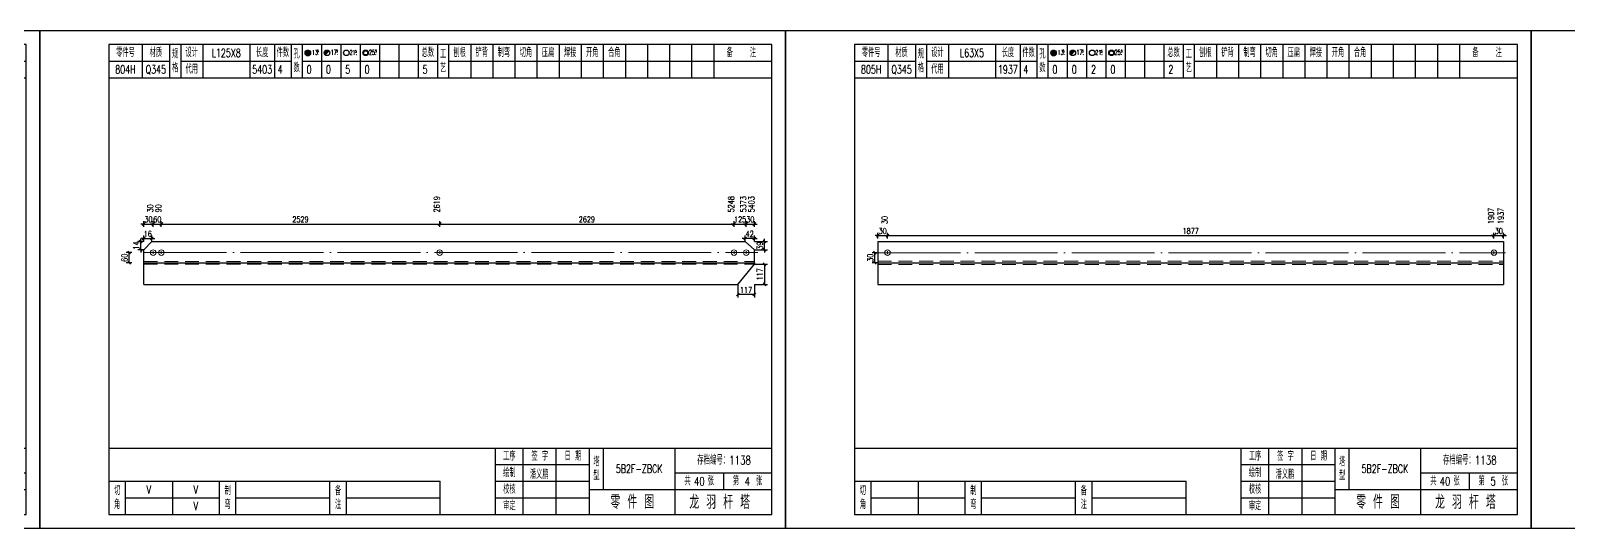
# Model space of a CAD drawing. Header units: millimetres. Extents: x 0 to 30240, y -10896 to -1348.
# Drawn here: x 807 to 1363, y -6040 to -5860 of the extents above; entities that cross this region are included whole.
import ezdxf
from ezdxf.enums import TextEntityAlignment as Align

# ---------------------------------------------------------------- set-up
doc = ezdxf.new("R2010")
doc.units = ezdxf.units.MM
doc.header["$LTSCALE"] = 20
doc.header["$PDMODE"] = 1
doc.linetypes.add('DASHDOT2X', pattern=[1.75, 1.5, -0.125, 0, -0.125])
doc.linetypes.add('HIDDEN', pattern=[0.375, 0.25, -0.125])
for name, color, linetype, lineweight in [('1', 7, 'Continuous', 25), ('11', 3, 'Continuous', 13), ('2', 1, 'HIDDEN', 13), ('5', 1, 'Continuous', 13), ('7', 2, 'DASHDOT2X', 13)]:
    doc.layers.add(name, color=color, linetype=linetype, lineweight=lineweight)
doc.styles.get("Standard").update_dxf_attribs({"font": 'simplex', "width": 0.7, "bigfont": 'gbhzfs.shx'})
doc.styles.add('SYMBOL_TXT', font='txt.shx', dxfattribs={"width": 0.6})
doc.styles.add('TITLE_TXT', font='simplex.shx', dxfattribs={"width": 0.75, "height": 2.5, "bigfont": 'gbhzfs.shx'})
doc.dimstyles.get("Standard").update_dxf_attribs({"dimtxt": 2.1, "dimasz": 1, "dimexe": 1.05, "dimexo": 0, "dimgap": 0.63, "dimtad": 1, "dimzin": 0, "dimdsep": 46, "dimtxsty": 'standard', "dimblk": 'OBLIQUE', "dimblk1": 'OBLIQUE', "dimblk2": 'OBLIQUE', "dimcen": 0.09, "dimadec": 0, "dimazin": 0, "dimtfac": 1, "dimtdec": 1, "dimtix": 1, "dimtmove": 0, "dimatfit": 3, "dimfxl": 0, "dimtolj": 1, "dimtzin": 0, "dimarcsym": 0})
pattern_1 = [(0, (-3, 0), (0, 0.0125), [])]

# ---------------------------------------------------------------- blocks, each defined once
blk = doc.blocks.new('M12_HOLE')
h = blk.add_hatch()
h.set_pattern_fill('LINE', scale=0.1, style=0)
h.set_pattern_definition(pattern_1)
h.paths.add_polyline_path([(-5, 0, 1), (-1, 0, 1)])
at = {"color": 7}
blk.add_circle((-3, 0), 2, dxfattribs=at)
at = {"color": 7, "attachment_point": 1, "style": 'SYMBOL_TXT'}
for s, insert, char_height, width in [('13\\f??|b0|i0|c0|p54;.', (-0.1, 2.1), 3.5, 5.707), ('5', (3.7, 2.3), 1.8, 2.931)]:
    blk.add_mtext(s, dxfattribs=dict(at, insert=insert, char_height=char_height, width=width))
blk = doc.blocks.new('M16_HOLE')
h = blk.add_hatch()
h.set_pattern_fill('LINE', scale=0.1, style=0)
h.set_pattern_definition(pattern_1)
h.paths.add_polyline_path([(-1.6, 1.4, 0.668179), (-5, 0, 0.198912), (-4.4, -1.4)])
at = {"color": 7}
blk.add_circle((-3, 0), 2, dxfattribs=at)
at = {"color": 7, "attachment_point": 1, "style": 'SYMBOL_TXT'}
for s, insert, char_height, width in [('17.', (-0.4, 2.1), 3.5, 6.316), ('5', (3.6, 2.3), 1.8, 1.822)]:
    blk.add_mtext(s, dxfattribs=dict(at, insert=insert, char_height=char_height, width=width))
blk = doc.blocks.new('M20_HOLE')
at = {"color": 7}
blk.add_circle((-3, 0), 2, dxfattribs=at)
at = {"color": 7, "attachment_point": 1, "style": 'SYMBOL_TXT'}
for s, insert, char_height, width in [('21.', (-0.7, 2), 3.5, 6.074), ('5', (3.3, 2), 1.8, 1.458)]:
    blk.add_mtext(s, dxfattribs=dict(at, insert=insert, char_height=char_height, width=width))
blk = doc.blocks.new('M24_HOLE')
at = {"color": 7}
for radius in [2, 1.5]:
    blk.add_circle((-3, 0), radius, dxfattribs=at)
at = {"color": 7, "attachment_point": 1, "style": 'SYMBOL_TXT'}
for s, insert, char_height, width in [('25.', (-0.7, 2.1), 3.5, 2.429), ('5', (3.9, 2.3), 1.8, 1.944)]:
    blk.add_mtext(s, dxfattribs=dict(at, insert=insert, char_height=char_height, width=width))
blk = doc.blocks.new('JgCard')
for p, q in [((270, 180), (0, 180)), ((0, 180), (0, 0)), ((270, 0), (270, 180)), ((265, 175), (25, 175)), ((25, 175), (25, 5)), ((37, 175), (37, 163)), ((47, 175), (47, 163)), ((51, 175), (51, 163)), ((59, 175), (59, 163)), ((76, 175), (76, 163)), ((85, 175), (85, 163)), ((91, 175), (91, 163)), ((95, 175), (95, 163)), ((102, 175), (102, 163)), ((109, 175), (109, 163)), ((116, 175), (116, 163)), ((123, 175), (123, 163)), ((130, 175), (130, 163)), ((137, 175), (137, 163)), ((144, 175), (144, 163)), ((148, 175), (148, 163)), ((156, 175), (156, 163)), ((164, 175), (164, 163)), ((172, 175), (172, 163)), ((180, 175), (180, 163)), ((188, 175), (188, 163)), ((196, 175), (196, 163)), ((204, 175), (204, 163)), ((212, 175), (212, 163)), ((220, 175), (220, 163)), ((228, 175), (228, 163)), ((236, 175), (236, 163)), ((244, 175), (244, 163)), ((265, 5), (265, 175)), ((25, 169), (47, 169)), ((51, 169), (91, 169)), ((95, 169), (144, 169)), ((148, 169), (265, 169)), ((25, 163), (265, 163)), ((25, 29), (265, 29)), ((165, 5), (165, 29)), ((175, 5), (175, 29)), ((187, 5), (187, 29)), ((199, 5), (199, 29)), ((204, 29), (204, 14)), ((230, 5), (230, 29)), ((165, 23), (199, 23)), ((25, 17), (145, 17)), ((31, 5), (31, 17)), ((48, 17), (48, 5)), ((65, 5), (65, 17)), ((71, 5), (71, 17)), ((105, 5), (105, 17)), ((111, 5), (111, 17)), ((145, 5), (145, 17)), ((165, 17), (199, 17)), ((230, 20), (265, 20)), ((247.5, 20), (247.5, 14)), ((199, 14), (265, 14)), ((31, 11), (65, 11)), ((71, 11), (105, 11)), ((111, 11), (145, 11)), ((165, 11), (199, 11)), ((0, 0), (270, 0)), ((25, 5), (265, 5))]:
    blk.add_line(p, q)
blk.add_lwpolyline([(96.03, 171.99, -1), (98.03, 171.99, -1)], format="xyb", close=True)
blk.add_point((145, 96))
at = {"xscale": 0.5, "yscale": 0.5, "zscale": 0.5}
for name, p in [('M12_HOLE', (98.53, 171.99)), ('M16_HOLE', (105.5, 172)), ('M20_HOLE', (112.5, 172)), ('M24_HOLE', (119.5, 172))]:
    blk.add_blockref(name, p, dxfattribs=at)
at = {"style": 'TITLE_TXT', "width": 0.75}
for s, height, p in [('存档编号：1138', 3.076, (238.02, 23.07)), ('潘义鹏', 3, (177.45, 17.91)), ('龙 羽 杆 塔', 5, (235.17, 6.97))]:
    blk.add_text(s, height=height, dxfattribs=at).set_placement(p)
at = {"attachment_point": 5, "style": 'TITLE_TXT'}
for s, insert, char_height, width in [('零件号', (31, 172), 3, 15), ('材质', (42, 172), 3, 8), ('设计', (55, 172), 3, 8), ('长度', (80.5, 172), 3, 8), ('件数', (88, 172), 3, 6), ('总数', (140.5, 172), 3, 7), ('工\\P艺', (146, 169), 3, 4), ('刨根', (152, 172), 3, 8), ('铲背', (160, 172), 3, 8), ('制弯', (168, 172), 3, 8), ('切角', (176, 172), 3, 8), ('压扁', (184, 172), 3, 8), ('焊接', (192, 172), 3, 8), ('开角', (200, 172), 3, 8), ('合角', (208, 172), 3, 8), ('备    注', (254, 172), 3, 22), ('规格', (49, 169), 3, 4), ('代用', (55, 166), 3, 8), ('孔数', (93, 169), 3, 4), ('工序', (170, 26), 3, 10), ('签 字', (181, 26), 3, 12), ('日 期', (193, 26), 3, 12), ('塔\\P型', (201.5, 21.5), 3, 5), ('绘制', (170, 20), 3, 10), ('共    张', (238.75, 17), 3, 17.5), ('第    张', (256.25, 17), 3, 17.5), ('切\\P角', (28, 11), 3, 6), ('制\\P弯', (68, 11), 3, 6), ('备\\P注', (108, 11), 3, 6), ('校核', (170, 14), 3, 10), ('零 件 图', (214.5, 9.5), 5, 31), ('审定', (170, 8), 3, 10)]:
    blk.add_mtext(s, dxfattribs=dict(at, insert=insert, char_height=char_height, width=width))
blk = doc.blocks.new('M20')
for p, q in [((-0.5, 0), (0.5, 0)), ((0, -0.5), (0, 0.5))]:
    blk.add_line(p, q)
blk.add_circle((0, 0), 1)
blk = doc.blocks.new('_Oblique')
at = {"color": 0, "linetype": 'ByBlock', "lineweight": -2}
blk.add_line((-0.5, -0.5), (0.5, 0.5), dxfattribs=at)
blk = doc.blocks.new('*D3399')
at = {"layer": '11', "color": 0, "lineweight": -2}
for p, q in [((847.6, -5929.8), (846.6, -5929.8)), ((847.6, -5930.85), (847.6, -5928.75)), ((847.6, -5929.8), (851.04, -5929.8)), ((851.04, -5930.85), (851.04, -5928.75)), ((851.04, -5929.8), (852.04, -5929.8))]:
    blk.add_line(p, q, dxfattribs=at)
at = {"layer": 'Defpoints', "color": 0}
for p in [(847.6, -5930.85), (851.04, -5929.8), (851.04, -5930.85)]:
    blk.add_point(p, dxfattribs=at)
at = {"layer": '11', "color": 0, "lineweight": -2}
blk.add_blockref('_Oblique', (847.6, -5929.8), dxfattribs=at)
at = {"layer": '11', "color": 0, "lineweight": -2, "rotation": 180}
blk.add_blockref('_Oblique', (851.04, -5929.8), dxfattribs=at)
at = {"layer": '11', "color": 0, "insert": (849.32, -5928.12), "char_height": 2.1, "attachment_point": 5}
blk.add_mtext('\\A1;30', dxfattribs=at)
blk = doc.blocks.new('*D3400')
at = {"layer": '11', "color": 0, "lineweight": -2}
for p, q in [((851.04, -5929.8), (850.04, -5929.8)), ((851.04, -5930.85), (851.04, -5928.75)), ((851.04, -5929.8), (853.98, -5929.8)), ((853.98, -5930.85), (853.98, -5928.75)), ((853.98, -5929.8), (854.98, -5929.8))]:
    blk.add_line(p, q, dxfattribs=at)
at = {"layer": 'Defpoints', "color": 0}
for p in [(851.04, -5930.85), (853.98, -5929.8), (853.98, -5930.85)]:
    blk.add_point(p, dxfattribs=at)
at = {"layer": '11', "color": 0, "lineweight": -2}
blk.add_blockref('_Oblique', (851.04, -5929.8), dxfattribs=at)
at = {"layer": '11', "color": 0, "lineweight": -2, "rotation": 180}
blk.add_blockref('_Oblique', (853.98, -5929.8), dxfattribs=at)
at = {"layer": '11', "color": 0, "insert": (852.51, -5928.12), "char_height": 2.1, "attachment_point": 5}
blk.add_mtext('\\A1;60', dxfattribs=at)
blk = doc.blocks.new('*D3403')
at = {"layer": '11', "color": 0, "lineweight": -2}
for p, q in [((1061.35, -5929.8), (1060.35, -5929.8)), ((1061.35, -5930.85), (1061.35, -5928.75)), ((1061.35, -5929.8), (1065.76, -5929.8)), ((1065.76, -5930.85), (1065.76, -5928.75)), ((1065.76, -5929.8), (1066.76, -5929.8))]:
    blk.add_line(p, q, dxfattribs=at)
at = {"layer": 'Defpoints', "color": 0}
for p in [(1061.35, -5930.85), (1065.76, -5929.8), (1065.76, -5930.85)]:
    blk.add_point(p, dxfattribs=at)
at = {"layer": '11', "color": 0, "lineweight": -2}
blk.add_blockref('_Oblique', (1061.35, -5929.8), dxfattribs=at)
at = {"layer": '11', "color": 0, "lineweight": -2, "rotation": 180}
blk.add_blockref('_Oblique', (1065.76, -5929.8), dxfattribs=at)
at = {"layer": '11', "color": 0, "insert": (1063.56, -5928.12), "char_height": 2.1, "attachment_point": 5}
blk.add_mtext('\\A1;125', dxfattribs=at)
blk = doc.blocks.new('*D3404')
at = {"layer": '11', "color": 0, "lineweight": -2}
for p, q in [((1065.76, -5929.8), (1064.76, -5929.8)), ((1065.76, -5930.85), (1065.76, -5928.75)), ((1065.76, -5929.8), (1068.7, -5929.8)), ((1068.7, -5930.85), (1068.7, -5928.75)), ((1068.7, -5929.8), (1069.7, -5929.8))]:
    blk.add_line(p, q, dxfattribs=at)
at = {"layer": 'Defpoints', "color": 0}
for p in [(1065.76, -5930.85), (1068.7, -5929.8), (1068.7, -5930.85)]:
    blk.add_point(p, dxfattribs=at)
at = {"layer": '11', "color": 0, "lineweight": -2}
blk.add_blockref('_Oblique', (1065.76, -5929.8), dxfattribs=at)
at = {"layer": '11', "color": 0, "lineweight": -2, "rotation": 180}
blk.add_blockref('_Oblique', (1068.7, -5929.8), dxfattribs=at)
at = {"layer": '11', "color": 0, "insert": (1067.23, -5928.12), "char_height": 2.1, "attachment_point": 5}
blk.add_mtext('\\A1;30', dxfattribs=at)
blk = doc.blocks.new('*D3405')
at = {"layer": '11', "color": 0, "lineweight": -2}
for p, q in [((847.6, -5936.1), (845.5, -5936.1)), ((847.6, -5939.09), (845.5, -5939.09)), ((846.55, -5936.1), (846.55, -5935.1)), ((846.55, -5939.09), (846.55, -5936.1)), ((846.55, -5939.09), (846.55, -5940.09))]:
    blk.add_line(p, q, dxfattribs=at)
at = {"layer": 'Defpoints', "color": 0}
for p in [(846.55, -5936.1), (847.6, -5936.1), (847.6, -5939.09)]:
    blk.add_point(p, dxfattribs=at)
at = {"layer": '11', "color": 0, "lineweight": -2}
for p, rotation in [((846.55, -5936.1), 270), ((846.55, -5939.09), 90)]:
    blk.add_blockref('_Oblique', p, dxfattribs=dict(at, rotation=rotation))
at = {"layer": '11', "color": 0, "insert": (844.87, -5937.6), "char_height": 2.1, "attachment_point": 5, "rotation": 90}
blk.add_mtext('\\A1;14', dxfattribs=at)
blk = doc.blocks.new('*D3406')
at = {"layer": '11', "color": 0, "lineweight": -2}
for p, q in [((847.6, -5936.1), (847.6, -5934)), ((850.58, -5936.1), (850.58, -5934)), ((847.6, -5935.05), (846.6, -5935.05)), ((847.6, -5935.05), (850.58, -5935.05)), ((850.58, -5935.05), (851.58, -5935.05))]:
    blk.add_line(p, q, dxfattribs=at)
at = {"layer": 'Defpoints', "color": 0}
for p in [(847.6, -5936.1), (850.58, -5935.05), (850.58, -5936.1)]:
    blk.add_point(p, dxfattribs=at)
at = {"layer": '11', "color": 0, "lineweight": -2}
blk.add_blockref('_Oblique', (847.6, -5935.05), dxfattribs=at)
at = {"layer": '11', "color": 0, "lineweight": -2, "rotation": 180}
blk.add_blockref('_Oblique', (850.58, -5935.05), dxfattribs=at)
at = {"layer": '11', "color": 0, "insert": (849.09, -5933.37), "char_height": 2.1, "attachment_point": 5}
blk.add_mtext('\\A1;16', dxfattribs=at)
blk = doc.blocks.new('*D3407')
at = {"layer": '11', "color": 0, "lineweight": -2}
for p, q in [((1068.7, -5944.37), (1073.42, -5944.37)), ((1072.38, -5944.37), (1072.38, -5951.64)), ((1068.7, -5951.64), (1073.42, -5951.64))]:
    blk.add_line(p, q, dxfattribs=at)
at = {"layer": 'Defpoints', "color": 0}
for p in [(1068.7, -5944.37), (1068.7, -5951.64), (1072.38, -5951.64)]:
    blk.add_point(p, dxfattribs=at)
at = {"layer": '11', "color": 0, "lineweight": -2}
for p, rotation in [((1072.38, -5944.37), 90), ((1072.38, -5951.64), 270)]:
    blk.add_blockref('_Oblique', p, dxfattribs=dict(at, rotation=rotation))
at = {"layer": '11', "color": 0, "insert": (1070.7, -5948.01), "char_height": 2.1, "attachment_point": 5, "rotation": 90}
blk.add_mtext('\\A1;117', dxfattribs=at)
blk = doc.blocks.new('*D3408')
at = {"layer": '11', "color": 0, "lineweight": -2}
for p, q in [((1062.69, -5951.64), (1062.69, -5956.37)), ((1068.7, -5955.32), (1062.69, -5955.32)), ((1068.7, -5951.64), (1068.7, -5956.37))]:
    blk.add_line(p, q, dxfattribs=at)
at = {"layer": 'Defpoints', "color": 0}
for p in [(1062.69, -5951.64), (1062.69, -5955.32), (1068.7, -5951.64)]:
    blk.add_point(p, dxfattribs=at)
at = {"layer": '11', "color": 0, "lineweight": -2, "rotation": 180}
blk.add_blockref('_Oblique', (1062.69, -5955.32), dxfattribs=at)
at = {"layer": '11', "color": 0, "lineweight": -2}
blk.add_blockref('_Oblique', (1068.7, -5955.32), dxfattribs=at)
at = {"layer": '11', "color": 0, "insert": (1065.7, -5953.64), "char_height": 2.1, "attachment_point": 5}
blk.add_mtext('\\A1;117', dxfattribs=at)
blk = doc.blocks.new('*D3409')
at = {"layer": '11', "color": 0, "lineweight": -2}
for p, q in [((1068.7, -5936.1), (1073.42, -5936.1)), ((1068.7, -5939.15), (1073.42, -5939.15)), ((1072.38, -5936.1), (1072.38, -5935.1)), ((1072.38, -5939.15), (1072.38, -5936.1)), ((1072.38, -5939.15), (1072.38, -5940.15))]:
    blk.add_line(p, q, dxfattribs=at)
at = {"layer": 'Defpoints', "color": 0}
for p in [(1068.7, -5936.1), (1068.7, -5939.15), (1072.38, -5936.1)]:
    blk.add_point(p, dxfattribs=at)
at = {"layer": '11', "color": 0, "lineweight": -2}
for p, rotation in [((1072.38, -5936.1), 270), ((1072.38, -5939.15), 90)]:
    blk.add_blockref('_Oblique', p, dxfattribs=dict(at, rotation=rotation))
at = {"layer": '11', "color": 0, "insert": (1070.7, -5937.63), "char_height": 2.1, "attachment_point": 5, "rotation": 90}
blk.add_mtext('\\A1;39', dxfattribs=at)
blk = doc.blocks.new('*D3410')
at = {"layer": '11', "color": 0, "lineweight": -2}
for p, q in [((1065.34, -5936.1), (1065.34, -5934)), ((1068.7, -5936.1), (1068.7, -5934)), ((1065.34, -5935.05), (1064.34, -5935.05)), ((1068.7, -5935.05), (1065.34, -5935.05)), ((1068.7, -5935.05), (1069.7, -5935.05))]:
    blk.add_line(p, q, dxfattribs=at)
at = {"layer": 'Defpoints', "color": 0}
for p in [(1065.34, -5935.05), (1065.34, -5936.1), (1068.7, -5936.1)]:
    blk.add_point(p, dxfattribs=at)
at = {"layer": '11', "color": 0, "lineweight": -2}
blk.add_blockref('_Oblique', (1065.34, -5935.05), dxfattribs=at)
at = {"layer": '11', "color": 0, "lineweight": -2, "rotation": 180}
blk.add_blockref('_Oblique', (1068.7, -5935.05), dxfattribs=at)
at = {"layer": '11', "color": 0, "insert": (1067.02, -5933.37), "char_height": 2.1, "attachment_point": 5}
blk.add_mtext('\\A1;42', dxfattribs=at)
blk = doc.blocks.new('*D3412')
at = {"layer": '11', "color": 0, "lineweight": -2}
for p, q in [((1113.4, -5934), (1112.4, -5934)), ((1113.4, -5935.05), (1113.4, -5932.95)), ((1113.4, -5934), (1116.91, -5934)), ((1116.91, -5935.05), (1116.91, -5932.95)), ((1116.91, -5934), (1117.91, -5934))]:
    blk.add_line(p, q, dxfattribs=at)
at = {"layer": 'Defpoints', "color": 0}
for p in [(1116.91, -5934), (1113.4, -5935.05), (1116.91, -5935.05)]:
    blk.add_point(p, dxfattribs=at)
at = {"layer": '11', "color": 0, "lineweight": -2}
blk.add_blockref('_Oblique', (1113.4, -5934), dxfattribs=at)
at = {"layer": '11', "color": 0, "lineweight": -2, "rotation": 180}
blk.add_blockref('_Oblique', (1116.91, -5934), dxfattribs=at)
at = {"layer": '11', "color": 0, "insert": (1115.15, -5932.32), "char_height": 2.1, "attachment_point": 5}
blk.add_mtext('\\A1;30', dxfattribs=at)
blk = doc.blocks.new('*D3414')
at = {"layer": '11', "color": 0, "lineweight": -2}
for p, q in [((1336.49, -5934), (1335.49, -5934)), ((1336.49, -5935.05), (1336.49, -5932.95)), ((1336.49, -5934), (1340, -5934)), ((1340, -5935.05), (1340, -5932.95)), ((1340, -5934), (1341, -5934))]:
    blk.add_line(p, q, dxfattribs=at)
at = {"layer": 'Defpoints', "color": 0}
for p in [(1340, -5934), (1336.49, -5935.05), (1340, -5935.05)]:
    blk.add_point(p, dxfattribs=at)
at = {"layer": '11', "color": 0, "lineweight": -2}
blk.add_blockref('_Oblique', (1336.49, -5934), dxfattribs=at)
at = {"layer": '11', "color": 0, "lineweight": -2, "rotation": 180}
blk.add_blockref('_Oblique', (1340, -5934), dxfattribs=at)
at = {"layer": '11', "color": 0, "insert": (1338.25, -5932.32), "char_height": 2.1, "attachment_point": 5}
blk.add_mtext('\\A1;30', dxfattribs=at)

msp = doc.modelspace()

# ---------------------------------------------------------------- linework, layer by layer
at = {"layer": '1'}
for p, q in [((847.6, -5939.088), (850.581, -5936.104)), ((847.6, -5943.874), (847.6, -5939.088)), ((850.581, -5936.104), (1065.34, -5936.104)), ((1065.34, -5936.104), (1068.7, -5939.15)), ((1068.7, -5943.874), (1068.7, -5939.15)), ((1113.4, -5936.104), (1113.4, -5951.644)), ((1113.4, -5936.104), (1340, -5936.104)), ((1340, -5936.104), (1340, -5951.644)), ((847.6, -5951.644), (847.6, -5943.874)), ((847.6, -5943.874), (1068.7, -5943.874)), ((1062.694, -5951.644), (1068.7, -5944.372)), ((1068.7, -5943.874), (1068.7, -5944.372)), ((1113.4, -5943.874), (1340, -5943.874)), ((847.6, -5951.644), (1062.694, -5951.644)), ((1113.4, -5951.644), (1340, -5951.644))]:
    msp.add_line(p, q, dxfattribs=at)
at = {"layer": '2'}
for p, q in [((847.6, -5943.377), (1068.7, -5943.377)), ((847.6, -5944.372), (1068.7, -5944.372)), ((1113.4, -5943.258), (1340, -5943.258)), ((1113.4, -5944.491), (1340, -5944.491))]:
    msp.add_line(p, q, dxfattribs=at)
at = {"layer": '7'}
for p, q in [((847.6, -5940.145), (1069.96, -5940.145)), ((1113.4, -5940.174), (1340.69, -5940.174))]:
    msp.add_line(p, q, dxfattribs=at)

# ---------------------------------------------------------------- block references
at = {"layer": '1'}
for p in [(540, -6039.874), (810, -6039.874), (1080, -6039.874), (1350, -6039.874)]:
    msp.add_blockref('JgCard', p, dxfattribs=at)
at = {"layer": '5'}
for p in [(851.04, -5940.145), (853.98, -5940.145), (954.772, -5940.145), (1061.35, -5940.145), (1065.76, -5940.145), (1116.91, -5940.174), (1336.49, -5940.174)]:
    msp.add_blockref('M20', p, dxfattribs=at)

# ---------------------------------------------------------------- texts
at = {"style": 'TITLE_TXT', "width": 0.75}
for s, p in [('40', (1046.855, -6024.396)), ('4', (1065.224, -6024.396)), ('40', (1316.855, -6024.396)), ('5', (1335.224, -6024.396))]:
    msp.add_text(s, height=3, dxfattribs=at).set_placement(p)
at = {"layer": '1', "width": 0.7}
for s, p in [('L125X8', (877.5, -5867.874)), ('L63X5', (1147.5, -5867.874)), ('804H', (841, -5873.874)), ('Q345', (852, -5873.874)), ('5403', (890.5, -5873.874)), ('4', (897, -5873.874)), ('0', (907.5, -5873.874)), ('0', (914.5, -5873.874)), ('5', (921.5, -5873.874)), ('0', (928.5, -5873.874)), ('5', (949.5, -5873.874)), ('805H', (1111, -5873.874)), ('Q345', (1122, -5873.874)), ('1937', (1160.5, -5873.874)), ('4', (1167, -5873.874)), ('0', (1177.5, -5873.874)), ('0', (1184.5, -5873.874)), ('2', (1191.5, -5873.874)), ('0', (1198.5, -5873.874)), ('2', (1219.5, -5873.874)), ('V', (849.5, -6025.874)), ('V', (866.5, -6025.874)), ('V', (866.5, -6031.874))]:
    msp.add_text(s, height=3, dxfattribs=at).set_placement(p, align=Align.MIDDLE_CENTER)
for s, p in [('2619', (954.776, -5925.604)), ('5248', (1061.335, -5925.604)), ('5373', (1065.772, -5925.604)), ('5403', (1068.7, -5925.604)), ('30', (851.04, -5925.604)), ('90', (853.98, -5925.604)), ('30', (1116.913, -5929.804)), ('1907', (1336.491, -5929.804)), ('1937', (1340, -5929.804))]:
    msp.add_text(s, height=2.1, rotation=90, dxfattribs=at).set_placement(p)
at = {"layer": '1', "char_height": 3, "width": 26, "attachment_point": 5}
for insert in [(1027, -6018.374), (1297, -6018.374)]:
    msp.add_mtext('5B2F-ZBCK', dxfattribs=dict(at, insert=insert))

# ---------------------------------------------------------------- dimensions: what is measured, and where the dimension line sits
at = {"layer": '1'}
for base, p1, p2, text in [((842.35, -5940.145), (843.35, -5943.874), (843.35, -5940.145), '60'), ((1112.35, -5940.174), (1113.35, -5943.874), (1113.35, -5940.174), '30')]:
    msp.add_linear_dim(base=base, p1=p1, p2=p2, angle=90, text=text, dimstyle='standard', dxfattribs=at).render()
at = {"layer": '11'}
for base, p1, p2, text, picture, middle in [((851.04, -5929.804), (847.6, -5930.854), (851.04, -5930.854), '30', '*D3399', (849.32, -5928.124)), ((853.98, -5929.804), (851.04, -5930.854), (853.98, -5930.854), '60', '*D3400', (852.51, -5928.124)), ((1065.76, -5929.804), (1061.35, -5930.854), (1065.76, -5930.854), '125', '*D3403', (1063.555, -5928.124)), ((1068.7, -5929.804), (1065.76, -5930.854), (1068.7, -5930.854), '30', '*D3404', (1067.23, -5928.124)), ((850.581, -5935.054), (847.6, -5936.104), (850.581, -5936.104), '16', '*D3406', (849.091, -5933.374)), ((1065.34, -5935.054), (1068.7, -5936.104), (1065.34, -5936.104), '42', '*D3410', (1067.02, -5933.374)), ((1116.91, -5934.004), (1113.4, -5935.054), (1116.91, -5935.054), '30', '*D3412', (1115.155, -5932.324)), ((1340, -5934.004), (1336.49, -5935.054), (1340, -5935.054), '30', '*D3414', (1338.245, -5932.324)), ((1062.694, -5955.319), (1068.7, -5951.644), (1062.694, -5951.644), '117', '*D3408', (1065.697, -5953.639))]:
    dim = msp.add_linear_dim(base=base, p1=p1, p2=p2, text=text, dimstyle='standard', dxfattribs=at)
    dim.commit()
    dim.dimension.update_dxf_attribs({"geometry": picture, "text_midpoint": middle})
for base, p1, p2, text in [((954.772, -5929.804), (853.98, -5930.854), (954.772, -5930.854), '2529'), ((1061.35, -5929.804), (954.772, -5930.854), (1061.35, -5930.854), '2629'), ((1336.49, -5934.004), (1116.91, -5935.054), (1336.49, -5935.054), '1877')]:
    msp.add_linear_dim(base=base, p1=p1, p2=p2, text=text, dimstyle='standard', dxfattribs=at).render()
for base, p1, p2, text, picture, middle in [((846.55, -5936.104), (847.6, -5939.088), (847.6, -5936.104), '14', '*D3405', (844.87, -5937.596)), ((1072.375, -5936.104), (1068.7, -5939.15), (1068.7, -5936.104), '39', '*D3409', (1070.695, -5937.627)), ((1072.375, -5951.644), (1068.7, -5944.372), (1068.7, -5951.644), '117', '*D3407', (1070.695, -5948.008))]:
    dim = msp.add_linear_dim(base=base, p1=p1, p2=p2, angle=90, text=text, dimstyle='standard', dxfattribs=at)
    dim.commit()
    dim.dimension.update_dxf_attribs({"geometry": picture, "text_midpoint": middle})

doc.saveas('drawing.dxf')
